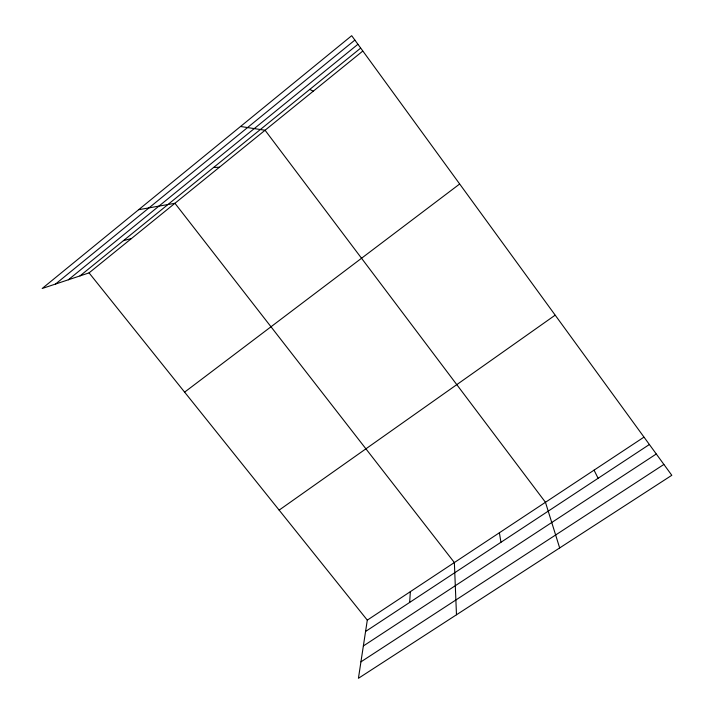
<?xml version="1.0" encoding="UTF-8"?>
<svg xmlns="http://www.w3.org/2000/svg" width="714" height="714" viewBox="0 0 714 714"><rect width="100%" height="100%" fill="white"/><g stroke="black" fill="none" stroke-linecap="round" stroke-linejoin="round"><path stroke-width="1.07" d="M409.657 602.429L410.345 591.665M89.063 272.882L367.299 620.136L358.428 678.3L671.803 475.292L351.69 35.7L42.197 288.483L89.063 272.882L362.694 51.14M55.522 284.047L354.84 40.118M68.339 279.781L357.857 44.348M79.986 275.907L360.579 48.177M184.614 392.138L459.521 184.114M279.138 510.108L555.028 315.258M367.299 620.136L643.841 437.218M365.568 631.479L649.258 444.59M363.355 645.974L656.202 454.042M360.936 661.86L663.85 464.466M123.424 240.654L131.492 238.503M138.65 209.702L174.948 203.285L454.363 562.552L456.478 614.781M213.557 167.495L219.457 167.219M240.538 126.485L265.072 130.251L545.46 502.29L559.669 547.933M309.796 89.393L313.25 91.205M594.057 470.151L598.109 478.282M499.389 532.769L500.951 542.292"/></g></svg>
